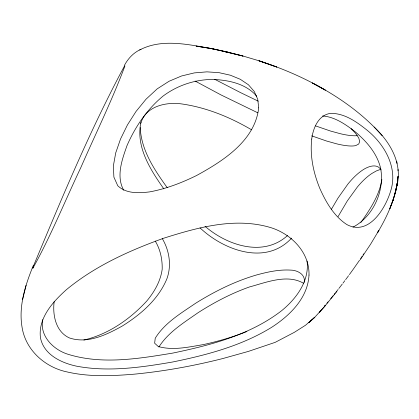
<?xml version="1.0" encoding="UTF-8"?>
<svg xmlns="http://www.w3.org/2000/svg" width="419" height="419" viewBox="0 0 419 419"><rect width="100%" height="100%" fill="white"/><g stroke="black" fill="none" stroke-linecap="round" stroke-linejoin="round"><path stroke-width="0.63" d="M304.225 282.369C305.802 274.45 297.322 270.119 290.597 270.103C278.97 269.417 267.453 271.978 256.308 275.037C234.813 281.338 214.612 291.409 195.657 303.236C181.024 313.244 164.74 322.777 155.234 338.238L154.642 343.208L158.282 346.518C172.989 350.734 188.461 347.047 203.163 344.633C218.063 341.391 232.739 337.122 246.922 331.497M54.156 301.659C52.448 315.161 55.816 331.832 69.444 337.95C87.707 344.062 106.494 334.776 122.243 326.055C140.821 314.454 158.518 299.281 166.987 278.556C171.711 265.327 169.349 250.473 162.263 238.542M381.887 179.573C379.31 195.553 369.982 209.458 360.885 222.479M140.931 122.311C135.588 146.802 150.384 169.737 163.845 188.89M33.148 265.85C25.329 285.219 18.452 306.158 22.066 327.276C25.622 350.247 45.299 367.578 67.548 372.03L68.596 372.276C90.185 377.006 112.46 375.958 134.331 374.162C164.295 371.265 193.981 365.86 223.149 358.454L248.362 351.41L275.199 342.344L294.332 332.33L305.477 325.27L314.826 317.209L324.479 306.624L336.886 291.399M42.722 319.671C39.465 336.122 53.501 349.844 68.166 354.327C102.215 364.823 138.574 358.716 172.937 353.06C210.993 345.083 250.279 334.881 281.594 310.725C296.275 298.784 309.604 280.955 307.048 261.021M22.605 299.438L26.088 285.334M140.753 123.437C145.561 106.395 165.447 101.911 180.966 103.833C206.043 107.285 229.921 117.074 251.646 129.838M331.371 209.353L337.981 198.114L347.864 184.119A113.182 42.219 -75.1 0 1 362.1 170.439C367.285 166.72 376.99 162.682 381.07 169.931M338.086 216.581L347.346 200.863L357.397 186.963A112.863 43.597 -75.2 0 1 371.941 173.424L376.356 170.926L380.431 169.428M124.569 65.107C128.219 58.293 133.85 52.401 141.004 49.285M158.869 347.052C168.228 332.173 183.852 322.688 197.951 312.784C214.172 302.398 231.319 293.347 249.52 286.947C266.034 282.506 287.235 273.754 303.419 283.213M360.157 259.827L370.59 244.214L378.928 230.303L377.681 232.461C386.716 217.241 394.473 200.827 397.144 183.192L395.442 192.515L392.786 200.937L389.749 208.84L393.472 198.941L392.786 200.937L395.709 191.122L395.442 192.515L397.212 184.281L397.977 176.237L397.013 185.339L394.944 193.678L397.212 184.281L397.013 185.339C402.549 162.986 389.89 141.858 374.136 127.02C356.108 109.066 334.823 94.631 312.286 82.946L325.338 90.137C304.43 77.819 282.024 68.224 258.942 60.797L276.807 67.045L259.492 60.933L242.025 55.732L224.642 51.589L243.036 56.094L226.522 51.762L210.626 48.447L196.129 46.121L213.182 48.85L228.172 52.365L210.626 48.447L213.182 48.85C189.33 44.812 162.273 38.024 139.637 49.987M320.671 310.929L319.236 312.59L325.542 305.357M291.572 238.128C265.85 266.044 223.667 250.227 200.057 227.899M312.097 319.676L308.913 322.557L314.826 317.209L313.009 318.854M287.507 235.551C263.247 257.575 227.04 245.325 205.069 226.323M352.955 227.171C373.25 216.581 384.668 190.996 380.693 168.642C377.299 153.522 366.578 141.413 355.045 131.66C345.539 124.37 334.87 116.864 322.572 115.963M83.873 340.05C108.291 334.341 129.911 319.315 146.75 301.051C154.365 291.886 160.519 281.285 162.184 269.323C162.452 259.481 160.362 249.546 155.26 241.056M315.586 125.899L330.429 131.011L340.458 133.745A37.212 9.438 20.6 0 0 357.198 135.667M311.663 135.84L326.511 141.004L336.53 143.806A37.265 8.93 20.7 0 0 355.888 145.519L358.743 143.995L359.712 141.46L358.732 137.951L355.715 133.483L351.148 128.623M257.779 112.8L220.923 94.883L195.097 81.04M258.272 101.183L240.731 92.704L214.696 79.291M374.136 127.02L382.165 135.672M256.742 96.281C246.037 83.543 228.193 79.95 212.297 79.437C194.605 79.631 177.227 85.486 163.054 96.092C147.111 109.275 135.232 126.732 127.009 145.608C122.102 159.529 115.911 176.252 123.705 190.236M167.291 187.576L166.071 186.067C153.658 168.7 141.083 149.478 140.234 127.465M396.772 161.572L397.06 163.405M398.029 169.402L398.034 170.805M349.357 274.613A42.68 3.053 -52.7 0 0 353.903 268.317L358.79 261.315A58.1 4.09 -52.8 0 0 359.554 260.194M348.571 275.686A42.68 3.053 -52.7 0 1 345.623 279.651M344.868 280.651A42.68 3.053 -52.7 0 1 342.983 283.139M363.823 253.767A58.1 4.09 -52.8 0 1 363.058 254.946M362.068 256.454A58.1 4.09 -52.8 0 1 360.665 258.554M330.738 298.637A43.052 3.08 -52.7 0 0 331.942 297.165A43.204 3.09 -52.7 0 0 333.074 295.772M328.025 301.9A43.052 3.08 -52.7 0 1 326.92 303.209M325.223 305.184A43.052 3.08 -52.7 0 1 324.406 306.121M342.239 284.113A43.204 3.09 -52.7 0 1 338.856 288.492M338.112 289.445A43.204 3.09 -52.7 0 1 335.792 292.383M335.006 293.368A43.204 3.09 -52.7 0 1 334.231 294.337M311.72 139.045C309.814 155.91 313.449 172.927 319.854 188.503C325.998 202.22 333.912 216.089 346.77 224.526C368.521 236.269 385.223 208.892 390.539 191.383C398.422 167.893 384.453 143.895 366.29 129.565C356.04 121.421 344.177 113.146 330.528 113.36C318.304 115.089 313.082 128.23 311.72 139.045M309.007 275.063C307.839 298.04 289.885 315.528 271.669 327.302C241.574 345.864 206.876 355.019 172.534 362.021C141.02 367.442 108.437 372.172 76.651 366.19C61.232 362.954 43.367 354.516 40.392 337.332C38.234 317.864 52.857 301.832 66.296 289.77C94.825 266.138 129.104 250.682 163.714 238.207C198.156 227.302 235.986 216.728 271.721 227.915C291.891 234.567 309.657 252.788 309.007 275.063M258.706 107.861C254.972 140.8 223.128 160.938 196.621 175.488C181.642 182.852 165.966 188.917 149.494 191.912C138.647 193.201 126.287 193.845 117.76 185.758L113.895 177.111L113.366 165.866L115.717 152.888L120.541 138.988L127.434 124.925L136.044 111.428L146.048 99.188L157.151 88.896L169.098 81.239L181.589 75.97L194.316 72.901L206.939 71.853L219.09 72.676L230.361 75.211L240.312 79.301L248.451 84.785L254.275 91.483L257.716 99.235L258.706 107.861M33.52 265.861L32.855 268.275C50.956 235.787 64.987 200.952 80.94 167.317C95.668 133.572 112.046 100.445 124.925 65.935L124.71 65.584C89.944 130.157 61.797 198.234 33.52 265.861"/></g></svg>
